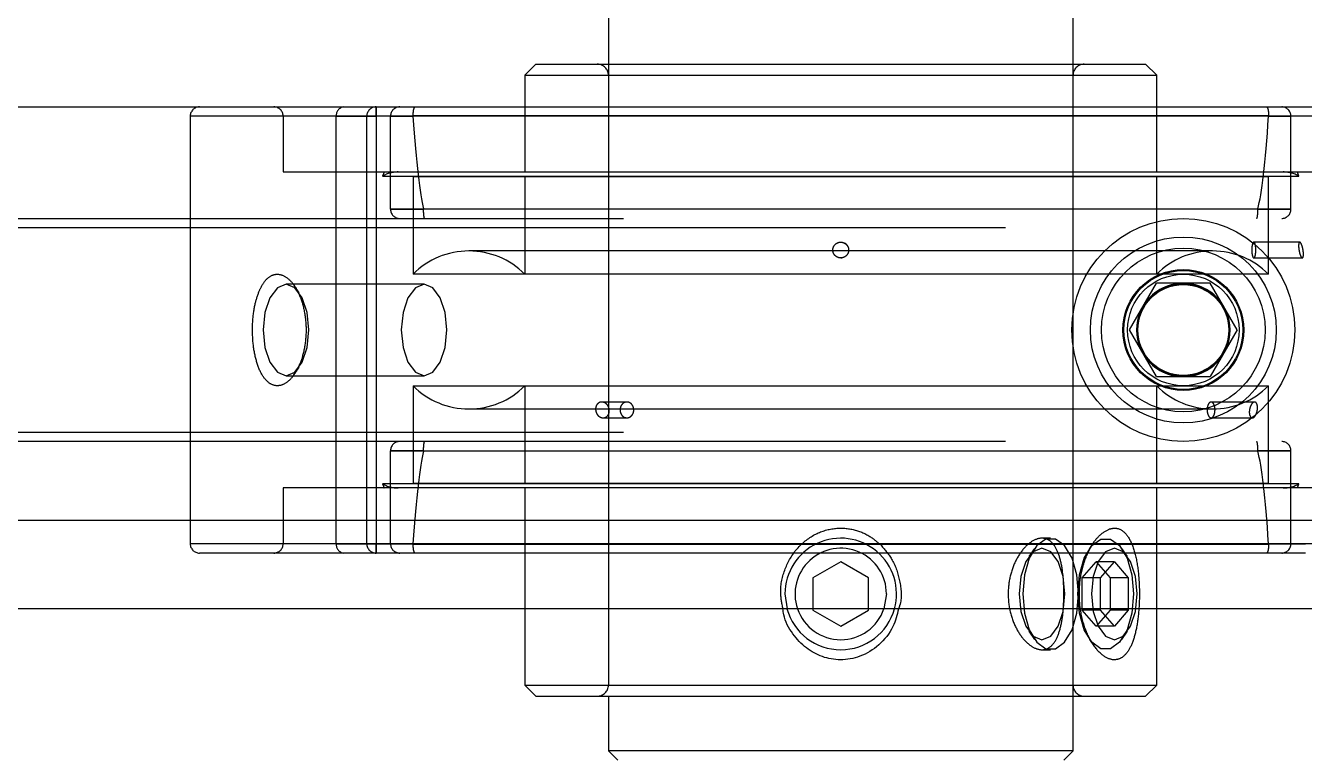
# Model space of a CAD drawing. Header units: metres. Extents: x 0 to 21025, y 0 to 14850.
# Drawn here: x 2039.7 to 2108.5, y 9000.6 to 9039.9 of the extents above; entities that cross this region are included whole.
import ezdxf

# ---------------------------------------------------------------- set-up
doc = ezdxf.new("R2010")
doc.units = ezdxf.units.M
doc.header["$LTSCALE"] = 25
doc.linetypes.add('HIDDEN2', pattern=[4.7625, 3.175, -1.5875])
doc.layers.add('SL4', color=4, linetype='Continuous')
doc.layers.add('ST1', color=7, linetype='HIDDEN2')

msp = doc.modelspace()

# ---------------------------------------------------------------- linework, layer by layer
at = {"layer": 'SL4'}
for p, q in [((2215.019, 9035.506), (1988.496, 9035.506)), ((2099.097, 9023.519), (2100.547, 9026.029)), ((2103.445, 9026.029), (2100.547, 9026.029)), ((2104.894, 9023.519), (2103.445, 9026.029)), ((2100.547, 9021.009), (2099.097, 9023.519)), ((2104.894, 9023.519), (2103.445, 9021.009)), ((2100.547, 9021.009), (2103.445, 9021.009)), ((2248.996, 9013.276), (1957.238, 9013.276)), ((2248.821, 9008.519), (1961.996, 9008.519)), ((2066.564, 9008.519), (2066.564, 9004.419)), ((2082.064, 9008.519), (2082.064, 9008.453)), ((2082.064, 9008.453), (2083.564, 9007.587)), ((2083.564, 9007.587), (2085.064, 9008.453)), ((2085.064, 9008.453), (2085.064, 9008.519)), ((2100.564, 9004.419), (2100.564, 9008.519)), ((2066.564, 9004.419), (2067.164, 9003.819)), ((2066.564, 9004.419), (2100.564, 9004.419)), ((2099.964, 9003.819), (2100.564, 9004.419)), ((2067.164, 9003.819), (2099.964, 9003.819)), ((2071.064, 9003.819), (2071.064, 9000.884)), ((2096.064, 9000.884), (2096.064, 9003.819)), ((2071.064, 9000.884), (2071.564, 9000.384)), ((2096.064, 9000.884), (2071.064, 9000.884)), ((2095.564, 9000.384), (2096.064, 9000.884))]:
    msp.add_line(p, q, dxfattribs=at)
for radius in [6, 5, 4.4]:
    msp.add_circle((2101.996, 9023.519), radius, dxfattribs=at)
for centre, radius, start, end in [((2101.996, 9023.519), 2.51, 90, 150), ((2101.996, 9023.519), 2.51, 30, 90), ((2101.996, 9023.519), 2.51, 150, 210), ((2101.996, 9023.519), 2.51, 330, 30), ((2101.996, 9023.519), 2.51, 210, 270), ((2101.996, 9023.519), 2.51, 270, 330), ((2083.564, 9009.319), 3, 195.46601, 344.53399), ((2083.564, 9009.319), 2.459, 198.98791, 341.01209)]:
    msp.add_arc(centre, radius, start, end, dxfattribs=at)
msp.add_open_spline([(2086.675, 9008.519), (2086.593, 9008.193), (2086.409, 9007.459), (2085.668, 9006.54), (2084.662, 9005.911), (2083.572, 9005.716), (2082.559, 9005.897), (2081.661, 9006.388), (2080.946, 9007.171), (2080.517, 9007.926), (2080.467, 9008.413), (2080.456, 9008.519)], degree=3, knots=[0, 0, 0, 0, 0.111202, 0.25077, 0.382599, 0.501592, 0.61112, 0.720329, 0.837079, 0.964836, 1, 1, 1, 1], dxfattribs=at)
at = {"layer": 'ST1'}
for p, q in [((2071.064, 9095.384), (2071.064, 9003.819)), ((2096.064, 9003.819), (2096.064, 9095.384)), ((2067.164, 9037.819), (2066.564, 9037.219)), ((2067.164, 9037.819), (2099.964, 9037.819)), ((2100.564, 9037.219), (2099.964, 9037.819)), ((2066.564, 9037.219), (2100.564, 9037.219)), ((2066.564, 9037.219), (2066.564, 9032.019)), ((2071.064, 9037.219), (2071.064, 9004.419)), ((2096.064, 9004.419), (2096.064, 9037.219)), ((2100.564, 9032.019), (2100.564, 9037.219)), ((2251.996, 9035.506), (1951.996, 9035.506)), ((2048.564, 9035.019), (2048.564, 9012.019)), ((2056.425, 9035.019), (2048.613, 9035.019)), ((2049.064, 9035.519), (2056.812, 9035.519)), ((2113.564, 9035.019), (2053.564, 9035.019)), ((2053.564, 9035.019), (2053.564, 9032.019)), ((2056.425, 9012.019), (2056.425, 9035.019)), ((2058.064, 9035.019), (2056.425, 9035.019)), ((2056.425, 9035.019), (2058.064, 9035.019)), ((2056.812, 9035.519), (2058.564, 9035.519)), ((2058.064, 9012.019), (2058.064, 9035.019)), ((2058.064, 9035.019), (2058.564, 9035.019)), ((2058.564, 9035.019), (2058.064, 9035.019)), ((2058.564, 9035.519), (2058.564, 9035.019)), ((2058.564, 9035.519), (2059.839, 9035.519)), ((2058.564, 9035.019), (2058.564, 9035.519)), ((2058.564, 9035.019), (2058.564, 9012.019)), ((2059.339, 9035.019), (2058.564, 9035.019)), ((2059.339, 9030.019), (2059.339, 9035.019)), ((2060.542, 9035.019), (2059.339, 9035.019)), ((2059.339, 9035.019), (2060.542, 9035.019)), ((2059.839, 9035.519), (2060.657, 9035.519)), ((2060.541, 9035.035), (2060.542, 9035.019)), ((2106.587, 9035.035), (2060.541, 9035.035)), ((2060.657, 9035.519), (2106.472, 9035.519)), ((2106.472, 9035.519), (2107.289, 9035.519)), ((2106.586, 9035.019), (2106.587, 9035.035)), ((2107.789, 9035.019), (2106.586, 9035.019)), ((2106.586, 9035.019), (2107.789, 9035.019)), ((2107.289, 9035.519), (2108.564, 9035.519)), ((2107.789, 9030.019), (2107.789, 9035.019)), ((2108.564, 9035.019), (2107.789, 9035.019)), ((2053.564, 9032.019), (2083.564, 9032.019)), ((2058.917, 9031.796), (2108.211, 9031.796)), ((2060.554, 9031.769), (2106.575, 9031.769)), ((2060.554, 9031.769), (2060.554, 9026.524)), ((2066.564, 9031.769), (2066.564, 9026.524)), ((2083.564, 9032.019), (2113.564, 9032.019)), ((2100.564, 9026.524), (2100.564, 9031.769)), ((2106.575, 9026.524), (2106.575, 9031.769)), ((2061.119, 9030.019), (2061.117, 9030.035)), ((2061.117, 9030.035), (2106.011, 9030.035)), ((2106.011, 9030.035), (2106.009, 9030.019)), ((1992.496, 9029.519), (2211.496, 9029.519)), ((2059.339, 9030.019), (2061.119, 9030.019)), ((2061.119, 9030.019), (2059.339, 9030.019)), ((2106.009, 9030.019), (2107.789, 9030.019)), ((2107.789, 9030.019), (2106.009, 9030.019)), ((2211.496, 9029.019), (1992.496, 9029.019)), ((2083.854, 9028.127), (2083.771, 9028.185)), ((2108.261, 9028.244), (2105.79, 9028.244)), ((2103.569, 9027.769), (2063.559, 9027.769)), ((2083.564, 9027.394), (2083.623, 9027.404)), ((2105.791, 9027.394), (2108.397, 9027.394)), ((2061.148, 9025.977), (2053.722, 9025.977)), ((2054.432, 9025.526), (2054.156, 9025.916)), ((2106.575, 9026.524), (2060.554, 9026.524)), ((2054.147, 9021.108), (2054.432, 9021.511)), ((2053.722, 9021.06), (2061.148, 9021.06)), ((2060.554, 9020.513), (2106.575, 9020.513)), ((2060.554, 9020.513), (2060.554, 9015.269)), ((2066.564, 9020.513), (2066.564, 9015.269)), ((2100.564, 9015.269), (2100.564, 9020.513)), ((2106.575, 9015.269), (2106.575, 9020.513)), ((2063.559, 9019.269), (2103.569, 9019.269)), ((2072.059, 9019.644), (2070.71, 9019.644)), ((2105.828, 9019.644), (2103.492, 9019.644)), ((2070.781, 9018.794), (2072.059, 9018.794)), ((2103.492, 9018.794), (2105.706, 9018.794)), ((1992.496, 9018.019), (2211.496, 9018.019)), ((2211.496, 9017.519), (1992.496, 9017.519)), ((2061.119, 9017.019), (2059.339, 9017.019)), ((2059.339, 9012.019), (2059.339, 9017.019)), ((2059.339, 9017.019), (2061.119, 9017.019)), ((2061.117, 9017.002), (2061.119, 9017.019)), ((2106.011, 9017.002), (2061.117, 9017.002)), ((2106.009, 9017.019), (2106.011, 9017.002)), ((2107.789, 9017.019), (2106.009, 9017.019)), ((2106.009, 9017.019), (2107.789, 9017.019)), ((2107.789, 9012.019), (2107.789, 9017.019)), ((2113.564, 9015.019), (2053.564, 9015.019)), ((2053.564, 9015.019), (2053.564, 9012.019)), ((2108.211, 9015.241), (2058.917, 9015.241)), ((2106.575, 9015.269), (2060.554, 9015.269)), ((2066.564, 9015.019), (2066.564, 9008.519)), ((2100.564, 9008.519), (2100.564, 9015.019)), ((2251.996, 9013.276), (1957.238, 9013.276)), ((2094.858, 9012.319), (2094.386, 9012.319)), ((2056.425, 9012.019), (2048.613, 9012.019)), ((2056.812, 9011.519), (2049.064, 9011.519)), ((2113.564, 9012.019), (2053.564, 9012.019)), ((2056.425, 9012.019), (2058.064, 9012.019)), ((2058.064, 9012.019), (2056.425, 9012.019)), ((2058.564, 9011.519), (2056.812, 9011.519)), ((2058.064, 9012.019), (2058.564, 9012.019)), ((2058.564, 9012.019), (2058.064, 9012.019)), ((2058.564, 9012.019), (2058.564, 9011.519)), ((2058.564, 9012.019), (2059.339, 9012.019)), ((2058.564, 9011.519), (2058.564, 9012.019)), ((2059.839, 9011.519), (2058.564, 9011.519)), ((2059.339, 9012.019), (2060.542, 9012.019)), ((2060.542, 9012.019), (2059.339, 9012.019)), ((2060.657, 9011.519), (2059.839, 9011.519)), ((2060.542, 9012.019), (2060.541, 9012.002)), ((2060.541, 9012.002), (2106.587, 9012.002)), ((2106.472, 9011.519), (2060.657, 9011.519)), ((2093.992, 9011.768), (2093.68, 9011.326)), ((2097.186, 9012.099), (2096.952, 9011.768)), ((2098.996, 9011.326), (2098.684, 9011.768)), ((2107.289, 9011.519), (2106.472, 9011.519)), ((2106.586, 9012.019), (2107.789, 9012.019)), ((2106.587, 9012.002), (2106.586, 9012.019)), ((2107.789, 9012.019), (2106.586, 9012.019)), ((2108.564, 9011.519), (2107.289, 9011.519)), ((2107.789, 9012.019), (2108.564, 9012.019)), ((2083.564, 9011.051), (2082.064, 9010.185)), ((2085.064, 9010.185), (2083.564, 9011.051)), ((2096.562, 9010.185), (2097.312, 9011.051)), ((2097.312, 9011.051), (2098.062, 9010.185)), ((2098.287, 9011.051), (2097.312, 9011.051)), ((2097.537, 9010.185), (2098.287, 9011.051)), ((2098.287, 9011.051), (2099.037, 9010.185)), ((2082.064, 9010.185), (2082.064, 9008.519)), ((2085.064, 9008.519), (2085.064, 9010.185)), ((2097.537, 9010.185), (2096.562, 9010.185)), ((2096.562, 9008.453), (2096.562, 9010.185)), ((2097.537, 9008.453), (2097.537, 9010.185)), ((2099.037, 9010.185), (2098.062, 9010.185)), ((2098.062, 9010.185), (2098.062, 9008.453)), ((2099.037, 9010.185), (2099.037, 9008.453)), ((2080.564, 9009.319), (2080.673, 9008.519)), ((2086.023, 9009.319), (2085.889, 9008.519)), ((2097.537, 9008.453), (2096.562, 9008.453)), ((2097.312, 9007.587), (2096.562, 9008.453)), ((2098.062, 9008.453), (2097.312, 9007.587)), ((2098.287, 9007.587), (2097.537, 9008.453)), ((2099.037, 9008.453), (2098.062, 9008.453)), ((2099.037, 9008.453), (2098.287, 9007.587)), ((2098.287, 9007.587), (2097.312, 9007.587)), ((2093.68, 9007.311), (2093.992, 9006.869)), ((2096.952, 9006.869), (2097.188, 9006.535)), ((2098.684, 9006.869), (2098.996, 9007.311)), ((2094.382, 9006.319), (2094.858, 9006.319))]:
    msp.add_line(p, q, dxfattribs=at)
at = {"layer": 'ST1', "flags": 128}
for points in [[(2053.722, 9021.06), (2054.192, 9021.247), (2054.591, 9021.78), (2054.858, 9022.578), (2054.951, 9023.519), (2054.858, 9024.459), (2054.591, 9025.257), (2054.192, 9025.79), (2053.722, 9025.977), (2053.252, 9025.79), (2052.853, 9025.257), (2052.586, 9024.459), (2052.493, 9023.519), (2052.586, 9022.578), (2052.853, 9021.78), (2053.252, 9021.247), (2053.722, 9021.06)], [(2062.378, 9023.519), (2062.284, 9024.459), (2062.018, 9025.257), (2061.619, 9025.79), (2061.148, 9025.977), (2060.678, 9025.79), (2060.279, 9025.257), (2060.013, 9024.459), (2059.919, 9023.519), (2060.013, 9022.578), (2060.279, 9021.78), (2060.678, 9021.247), (2061.148, 9021.06), (2061.619, 9021.247), (2062.018, 9021.78), (2062.284, 9022.578), (2062.378, 9023.519)], [(2096.358, 9009.319), (2096.268, 9010.345), (2096.007, 9011.247), (2095.608, 9011.917), (2095.119, 9012.273), (2094.598, 9012.273), (2094.108, 9011.917), (2093.709, 9011.247), (2093.449, 9010.345), (2093.358, 9009.319), (2093.449, 9008.293), (2093.709, 9007.39), (2094.108, 9006.721), (2094.598, 9006.364), (2095.119, 9006.364), (2095.608, 9006.721), (2096.007, 9007.39), (2096.268, 9008.293), (2096.358, 9009.319)], [(2099.318, 9009.319), (2099.227, 9008.293), (2098.967, 9007.39), (2098.568, 9006.721), (2098.078, 9006.364), (2097.557, 9006.364), (2097.068, 9006.721), (2096.669, 9007.39), (2096.408, 9008.293), (2096.318, 9009.319), (2096.408, 9010.345), (2096.669, 9011.247), (2097.068, 9011.917), (2097.557, 9012.273), (2098.078, 9012.273), (2098.568, 9011.917), (2098.967, 9011.247), (2099.227, 9010.345), (2099.318, 9009.319)], [(2093.16, 9009.319), (2093.254, 9008.378), (2093.52, 9007.58), (2093.919, 9007.047), (2094.389, 9006.86), (2094.86, 9007.047), (2095.259, 9007.58), (2095.525, 9008.378), (2095.619, 9009.319), (2095.525, 9010.259), (2095.259, 9011.057), (2094.86, 9011.59), (2094.389, 9011.777), (2093.919, 9011.59), (2093.52, 9011.057), (2093.254, 9010.259), (2093.16, 9009.319)], [(2097.057, 9009.319), (2097.151, 9008.378), (2097.417, 9007.58), (2097.816, 9007.047), (2098.287, 9006.86), (2098.757, 9007.047), (2099.156, 9007.58), (2099.422, 9008.378), (2099.516, 9009.319), (2099.422, 9010.259), (2099.156, 9011.057), (2098.757, 9011.59), (2098.287, 9011.777), (2097.816, 9011.59), (2097.417, 9011.057), (2097.151, 9010.259), (2097.057, 9009.319)]]:
    msp.add_lwpolyline(points, dxfattribs=at)
at = {"layer": 'ST1'}
for radius in [4.4, 3.25, 3.25, 3.2, 3, 2.5, 2.445]:
    msp.add_circle((2101.996, 9023.519), radius, dxfattribs=at)
for centre, radius, start, end in [((2070.464, 9037.219), 0.6, 0, 90), ((2096.664, 9037.219), 0.6, 90, 180), ((2049.064, 9035.019), 0.5, 90, 180), ((2053.064, 9035.019), 0.5, 0, 90), ((2056.877, 9035.068), 0.455, 98.12626, 186.29276), ((2058.564, 9035.019), 0.5, 90, 180), ((2059.839, 9035.019), 0.5, 90, 180), ((2107.289, 9035.019), 0.5, 0, 90), ((2059.758, 9030.319), 1.7, 90, 119.64451), ((2083.564, 9023.519), 26, 160.91788, 161.43593), ((2107.37, 9030.319), 1.7, 60.35549, 90), ((2083.564, 9023.519), 26, 18.56407, 19.08212), ((2059.839, 9030.019), 0.5, 180, 270), ((2107.289, 9030.019), 0.5, 270, 0), ((2063.559, 9023.519), 4.25, 90, 135), ((2063.559, 9023.519), 4.25, 45, 90), ((2103.569, 9023.519), 4.25, 90, 135), ((2103.569, 9023.519), 4.25, 45, 90), ((2063.559, 9023.519), 4.25, 225, 270), ((2063.559, 9023.519), 4.25, 270, 315), ((2103.569, 9023.519), 4.25, 225, 270), ((2103.569, 9023.519), 4.25, 270, 315), ((2059.839, 9017.019), 0.5, 90, 180), ((2107.289, 9017.019), 0.5, 0, 90), ((2083.564, 9023.519), 26, 198.56407, 199.08212), ((2059.758, 9016.719), 1.7, 240.35549, 270), ((2107.37, 9016.719), 1.7, 270, 299.64451), ((2083.564, 9023.519), 26, 340.91788, 341.43593), ((2083.564, 9009.319), 3, 344.53399, 180), ((2049.064, 9012.019), 0.5, 180, 270), ((2053.064, 9012.019), 0.5, 270, 0), ((2056.877, 9011.969), 0.455, 173.70724, 261.87374), ((2058.564, 9012.019), 0.5, 180, 270), ((2059.839, 9012.019), 0.5, 180, 270), ((2083.564, 9009.319), 2.459, 0, 198.98791), ((2107.289, 9012.019), 0.5, 270, 0), ((2070.464, 9004.419), 0.6, 270, 0), ((2096.664, 9004.419), 0.6, 180, 270)]:
    msp.add_arc(centre, radius, start, end, dxfattribs=at)
for centre, start_param, end_param in [((2061.379, 9091.961), 2.718733, 3.012905), ((2105.749, 9091.961), 3.27028, 3.564453), ((2061.379, 8955.076), 0.128688, 0.42286), ((2105.749, 8955.076), 5.860325, 6.154498)]:
    msp.add_ellipse(centre, major_axis=(0, 62.443), ratio=0.03267, start_param=start_param, end_param=end_param, dxfattribs=at)
for points, knots in [([(2060.657, 9035.519), (2060.656, 9035.519), (2060.647, 9035.518), (2060.625, 9035.508), (2060.594, 9035.454), (2060.565, 9035.345), (2060.546, 9035.2), (2060.543, 9035.09), (2060.541, 9035.035)], [0, 0, 0, 0, 0.0084102, 0.140315, 0.3598046, 0.5745752, 0.7872506, 1, 1, 1, 1]), ([(2106.472, 9035.519), (2106.472, 9035.519), (2106.481, 9035.518), (2106.503, 9035.508), (2106.535, 9035.454), (2106.563, 9035.345), (2106.582, 9035.2), (2106.585, 9035.09), (2106.587, 9035.035)], [0, 0, 0, 0, 0.0084102, 0.140315, 0.3598046, 0.5745752, 0.7872506, 1, 1, 1, 1]), ([(2061.185, 9029.519), (2061.176, 9029.526), (2061.159, 9029.54), (2061.138, 9029.655), (2061.123, 9029.821), (2061.121, 9029.953), (2061.119, 9030.019)], [0, 0, 0, 0, 0.25, 0.5, 0.75, 1, 1, 1, 1]), ([(2105.944, 9029.519), (2105.952, 9029.526), (2105.969, 9029.54), (2105.99, 9029.655), (2106.006, 9029.821), (2106.008, 9029.953), (2106.009, 9030.019)], [0, 0, 0, 0, 0.25, 0.5, 0.75, 1, 1, 1, 1]), ([(2083.799, 9028.173), (2083.757, 9028.195), (2083.673, 9028.24), (2083.528, 9028.25), (2083.389, 9028.215), (2083.269, 9028.135), (2083.181, 9028.021), (2083.136, 9027.883), (2083.139, 9027.737), (2083.19, 9027.599), (2083.286, 9027.487), (2083.412, 9027.413), (2083.555, 9027.386), (2083.697, 9027.407), (2083.825, 9027.473), (2083.924, 9027.577), (2083.983, 9027.709), (2083.996, 9027.855), (2083.959, 9027.997), (2083.887, 9028.106), (2083.823, 9028.154), (2083.799, 9028.173)], [0, 0, 0, 0, 0.052844, 0.1057, 0.158311, 0.211029, 0.264269, 0.318229, 0.372799, 0.427598, 0.482131, 0.536024, 0.589192, 0.641877, 0.694517, 0.747562, 0.801289, 0.855692, 0.910468, 0.96514, 1, 1, 1, 1]), ([(2105.791, 9027.394), (2105.778, 9027.398), (2105.753, 9027.408), (2105.719, 9027.481), (2105.693, 9027.589), (2105.677, 9027.724), (2105.675, 9027.869), (2105.687, 9028.008), (2105.71, 9028.126), (2105.742, 9028.21), (2105.779, 9028.249), (2105.816, 9028.24), (2105.85, 9028.183), (2105.876, 9028.086), (2105.893, 9027.958), (2105.899, 9027.814), (2105.892, 9027.671), (2105.875, 9027.544), (2105.848, 9027.449), (2105.818, 9027.4), (2105.798, 9027.395), (2105.791, 9027.394)], [0, 0, 0, 0, 0.053682, 0.107365, 0.161053, 0.214745, 0.26843, 0.322109, 0.375792, 0.429482, 0.483172, 0.536855, 0.590534, 0.644219, 0.697911, 0.751599, 0.805279, 0.85896, 0.912648, 0.96634, 1, 1, 1, 1]), ([(2108.2, 9028.093), (2108.204, 9028.126), (2108.211, 9028.193), (2108.238, 9028.243), (2108.275, 9028.248), (2108.317, 9028.204), (2108.361, 9028.119), (2108.401, 9028), (2108.434, 9027.859), (2108.455, 9027.713), (2108.461, 9027.578), (2108.452, 9027.472), (2108.429, 9027.405), (2108.395, 9027.386), (2108.354, 9027.415), (2108.31, 9027.488), (2108.268, 9027.597), (2108.233, 9027.733), (2108.208, 9027.879), (2108.198, 9028.004), (2108.2, 9028.068), (2108.2, 9028.093)], [0, 0, 0, 0, 0.053327, 0.106675, 0.159562, 0.212158, 0.264937, 0.31829, 0.372366, 0.427006, 0.481794, 0.536241, 0.590011, 0.643076, 0.69572, 0.748399, 0.801543, 0.85539, 0.909882, 0.964677, 1, 1, 1, 1]), ([(2052.274, 9025.611), (2052.194, 9025.381), (2052.021, 9024.886), (2051.904, 9023.928), (2051.917, 9022.885), (2052.082, 9021.899), (2052.385, 9021.109), (2052.798, 9020.616), (2053.271, 9020.464), (2053.754, 9020.643), (2054.198, 9021.119), (2054.556, 9021.851), (2054.779, 9022.782), (2054.822, 9023.819), (2054.666, 9024.839), (2054.333, 9025.704), (2053.88, 9026.3), (2053.383, 9026.562), (2052.91, 9026.483), (2052.531, 9026.14), (2052.351, 9025.77), (2052.274, 9025.611)], [0, 0, 0, 0, 0.047292, 0.102091, 0.158296, 0.214989, 0.271005, 0.325251, 0.37727, 0.427786, 0.478331, 0.530322, 0.584384, 0.640206, 0.696866, 0.753228, 0.808134, 0.860843, 0.911693, 0.962052, 1, 1, 1, 1]), ([(2071.105, 9019.275), (2071.111, 9019.226), (2071.121, 9019.129), (2071.083, 9018.992), (2071.009, 9018.881), (2070.904, 9018.81), (2070.782, 9018.786), (2070.657, 9018.809), (2070.542, 9018.878), (2070.449, 9018.984), (2070.389, 9019.117), (2070.368, 9019.263), (2070.39, 9019.405), (2070.454, 9019.525), (2070.551, 9019.61), (2070.669, 9019.649), (2070.794, 9019.64), (2070.914, 9019.585), (2071.014, 9019.489), (2071.078, 9019.379), (2071.098, 9019.304), (2071.105, 9019.275)], [0, 0, 0, 0, 0.054736, 0.109478, 0.16399, 0.217847, 0.270979, 0.323642, 0.376288, 0.429367, 0.483144, 0.537587, 0.592374, 0.64702, 0.701097, 0.754439, 0.80721, 0.859817, 0.912724, 0.966267, 1, 1, 1, 1]), ([(2072.059, 9018.794), (2072.018, 9018.798), (2071.935, 9018.808), (2071.825, 9018.881), (2071.742, 9018.989), (2071.695, 9019.124), (2071.688, 9019.269), (2071.723, 9019.408), (2071.796, 9019.526), (2071.899, 9019.61), (2072.019, 9019.649), (2072.145, 9019.64), (2072.262, 9019.583), (2072.356, 9019.486), (2072.416, 9019.358), (2072.436, 9019.214), (2072.413, 9019.071), (2072.351, 9018.944), (2072.255, 9018.849), (2072.152, 9018.8), (2072.085, 9018.795), (2072.059, 9018.794)], [0, 0, 0, 0, 0.053682, 0.107365, 0.161053, 0.214745, 0.26843, 0.322109, 0.375792, 0.429482, 0.483172, 0.536855, 0.590534, 0.644219, 0.697911, 0.751599, 0.805279, 0.85896, 0.912648, 0.96634, 1, 1, 1, 1]), ([(2103.492, 9018.794), (2103.468, 9018.798), (2103.42, 9018.808), (2103.355, 9018.881), (2103.306, 9018.989), (2103.277, 9019.124), (2103.273, 9019.269), (2103.294, 9019.408), (2103.338, 9019.526), (2103.398, 9019.61), (2103.469, 9019.649), (2103.541, 9019.64), (2103.608, 9019.583), (2103.66, 9019.486), (2103.694, 9019.358), (2103.705, 9019.214), (2103.692, 9019.071), (2103.657, 9018.944), (2103.604, 9018.849), (2103.545, 9018.8), (2103.507, 9018.795), (2103.492, 9018.794)], [0, 0, 0, 0, 0.053682, 0.107365, 0.161053, 0.214745, 0.26843, 0.322109, 0.375792, 0.429482, 0.483172, 0.536855, 0.590534, 0.644219, 0.697911, 0.751599, 0.805279, 0.85896, 0.912648, 0.96634, 1, 1, 1, 1]), ([(2105.718, 9019.589), (2105.742, 9019.608), (2105.791, 9019.647), (2105.863, 9019.646), (2105.925, 9019.601), (2105.969, 9019.513), (2105.991, 9019.393), (2105.988, 9019.252), (2105.96, 9019.106), (2105.91, 9018.972), (2105.843, 9018.867), (2105.768, 9018.803), (2105.694, 9018.786), (2105.628, 9018.817), (2105.578, 9018.893), (2105.548, 9019.004), (2105.543, 9019.14), (2105.564, 9019.287), (2105.608, 9019.426), (2105.662, 9019.529), (2105.702, 9019.572), (2105.718, 9019.589)], [0, 0, 0, 0, 0.052764, 0.105537, 0.158138, 0.210944, 0.264331, 0.318437, 0.373091, 0.427875, 0.482301, 0.536036, 0.589068, 0.641695, 0.694383, 0.747562, 0.801454, 0.85598, 0.910778, 0.965356, 1, 1, 1, 1]), ([(2061.119, 9017.019), (2061.12, 9017.084), (2061.123, 9017.215), (2061.138, 9017.38), (2061.159, 9017.496), (2061.176, 9017.511), (2061.184, 9017.519)], [0, 0, 0, 0, 0.25, 0.5, 0.75, 1, 1, 1, 1]), ([(2106.009, 9017.019), (2106.008, 9017.084), (2106.006, 9017.215), (2105.991, 9017.38), (2105.969, 9017.496), (2105.953, 9017.511), (2105.944, 9017.519)], [0, 0, 0, 0, 0.25, 0.5, 0.75, 1, 1, 1, 1]), ([(2080.456, 9008.519), (2080.397, 9008.82), (2080.259, 9009.538), (2080.518, 9010.694), (2081.15, 9011.788), (2082.099, 9012.557), (2083.183, 9012.901), (2084.23, 9012.838), (2085.099, 9012.491), (2085.538, 9012.109), (2085.733, 9011.94)], [0, 0, 0, 0, 0.107244, 0.255886, 0.404271, 0.546974, 0.677281, 0.795275, 0.909449, 1, 1, 1, 1]), ([(2098.013, 9012.811), (2097.829, 9012.711), (2097.467, 9012.515), (2096.969, 9011.814), (2096.579, 9010.878), (2096.371, 9009.709), (2096.421, 9008.445), (2096.743, 9007.263), (2097.267, 9006.344), (2097.867, 9005.823), (2098.42, 9005.729), (2098.875, 9005.991), (2099.228, 9006.556), (2099.483, 9007.405), (2099.627, 9008.505), (2099.649, 9009.754), (2099.534, 9010.986), (2099.27, 9012.016), (2098.861, 9012.68), (2098.411, 9012.903), (2098.119, 9012.836), (2098.013, 9012.811)], [0, 0, 0, 0, 0.04953, 0.097263, 0.149461, 0.206091, 0.265343, 0.325187, 0.383771, 0.43836, 0.487481, 0.533462, 0.580261, 0.63082, 0.686048, 0.74465, 0.804481, 0.863764, 0.920056, 0.970995, 1, 1, 1, 1]), ([(2095.573, 9009.319), (2095.564, 9008.987), (2095.546, 9008.323), (2095.394, 9007.436), (2095.132, 9006.749), (2094.74, 9006.345), (2094.245, 9006.278), (2093.704, 9006.544), (2093.185, 9007.109), (2092.771, 9007.925), (2092.552, 9008.904), (2092.577, 9009.921), (2092.83, 9010.86), (2093.262, 9011.636), (2093.798, 9012.165), (2094.345, 9012.373), (2094.818, 9012.24), (2095.182, 9011.793), (2095.425, 9011.073), (2095.553, 9010.204), (2095.567, 9009.591), (2095.573, 9009.319)], [0, 0, 0, 0, 0.052628, 0.10522, 0.158773, 0.212997, 0.266197, 0.318318, 0.370893, 0.424779, 0.478873, 0.531644, 0.583647, 0.636606, 0.690767, 0.74453, 0.796954, 0.849149, 0.902518, 0.956758, 1, 1, 1, 1]), ([(2060.541, 9012.002), (2060.543, 9011.947), (2060.546, 9011.837), (2060.565, 9011.692), (2060.594, 9011.583), (2060.625, 9011.529), (2060.647, 9011.519), (2060.656, 9011.519), (2060.657, 9011.519)], [0, 0, 0, 0, 0.2127494, 0.4254248, 0.6401954, 0.859685, 0.9915898, 1, 1, 1, 1]), ([(2085.733, 9011.94), (2085.951, 9011.683), (2086.426, 9011.123), (2086.774, 9010.017), (2086.872, 9009.083), (2086.705, 9008.604), (2086.675, 9008.519)], [0, 0, 0, 0, 0.271439, 0.590637, 0.927052, 1, 1, 1, 1]), ([(2106.587, 9012.002), (2106.585, 9011.947), (2106.582, 9011.837), (2106.563, 9011.692), (2106.535, 9011.583), (2106.503, 9011.529), (2106.481, 9011.519), (2106.472, 9011.519), (2106.472, 9011.519)], [0, 0, 0, 0, 0.2127494, 0.4254248, 0.6401954, 0.859685, 0.9915898, 1, 1, 1, 1])]:
    msp.add_open_spline(points, degree=3, knots=knots, dxfattribs=at)

doc.saveas('drawing.dxf')
